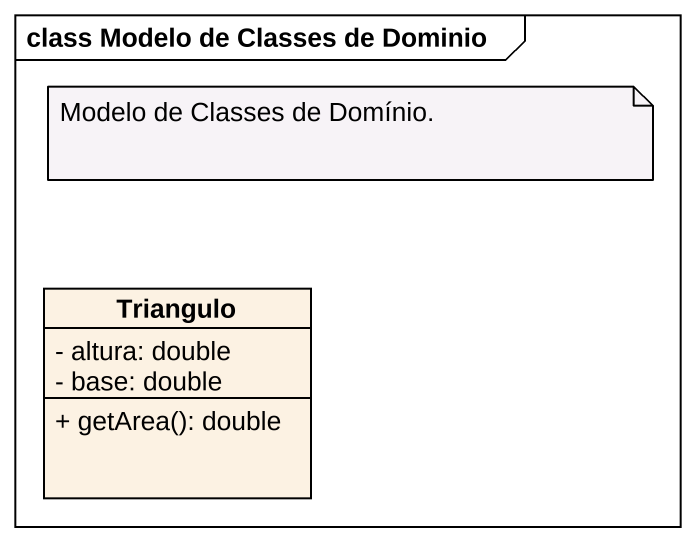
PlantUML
@startuml
mainframe class Modelo de Classes de Dominio
hide circle
hide empty members
skinparam classAttributeIconSize 0
class Triangulo {
  - altura: double
  - base: double
  + getArea(): double
}
note as N1
  Modelo de Classes de Domínio.
end note
@enduml
